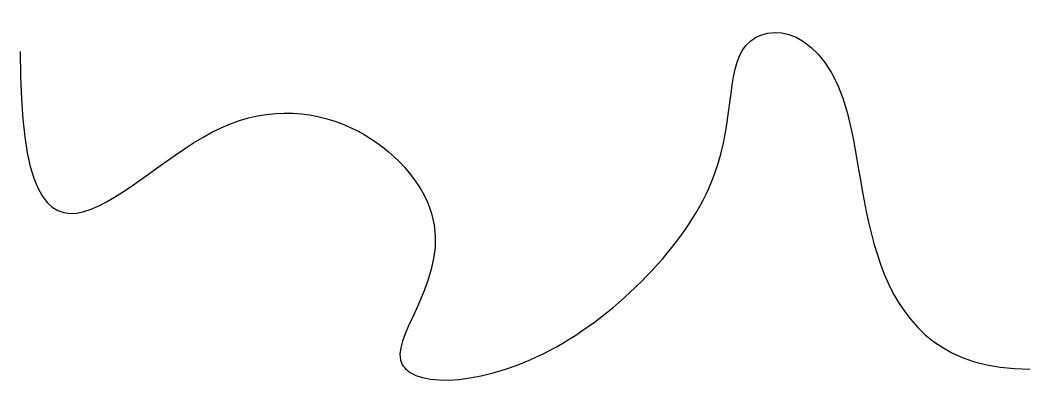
# Model space of a CAD drawing. Header units: millimetres. Extents: x 5 to 59, y 9 to 28.7.
import ezdxf

# ---------------------------------------------------------------- set-up
doc = ezdxf.new("R2010")
doc.units = ezdxf.units.MM
doc.layers.get('0').update_dxf_attribs({"lineweight": 25})

msp = doc.modelspace()

# ---------------------------------------------------------------- linework, layer by layer
msp.add_open_spline([(5, 27), (5, 12), (16, 29), (31, 18), (22, 9), (33, 9), (44, 20), (42, 29), (51, 28), (50, 10), (59, 10)], degree=3)

doc.saveas('drawing.dxf')
